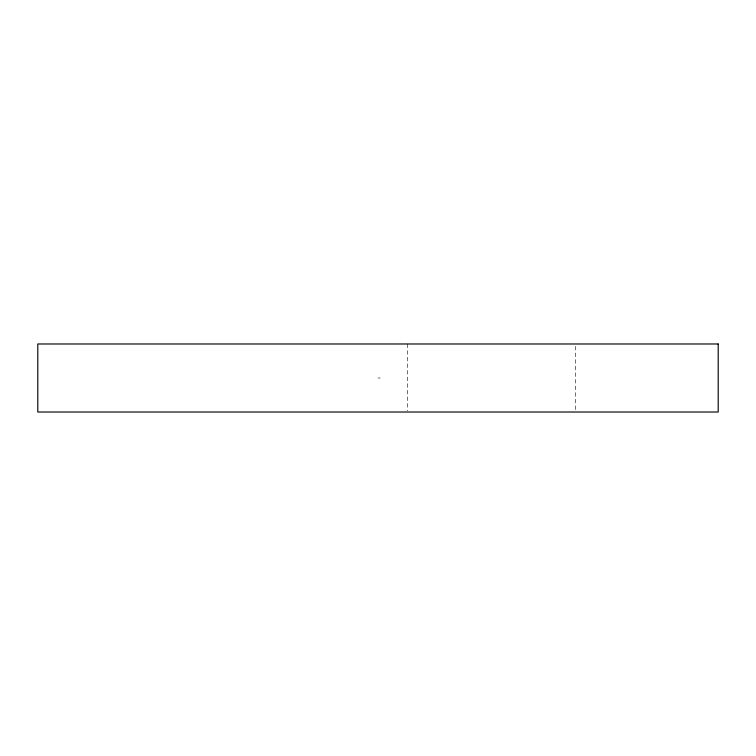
<?xml version="1.0" encoding="UTF-8"?>
<svg xmlns="http://www.w3.org/2000/svg" width="756" height="756" viewBox="0 0 756 756"><rect width="100%" height="100%" fill="white"/><g stroke="black" fill="none" stroke-linecap="round" stroke-linejoin="round"><path stroke-width="0.57" stroke-dasharray="3.78 2.83" d="M378 378L380.268 378M575.316 346.324L575.316 410.848M407.484 343.98L407.484 410.848"/><path stroke-width="1.13" d="M718.2 343.98L37.8 343.98L37.8 412.02L718.2 412.02L718.2 343.98"/></g></svg>
